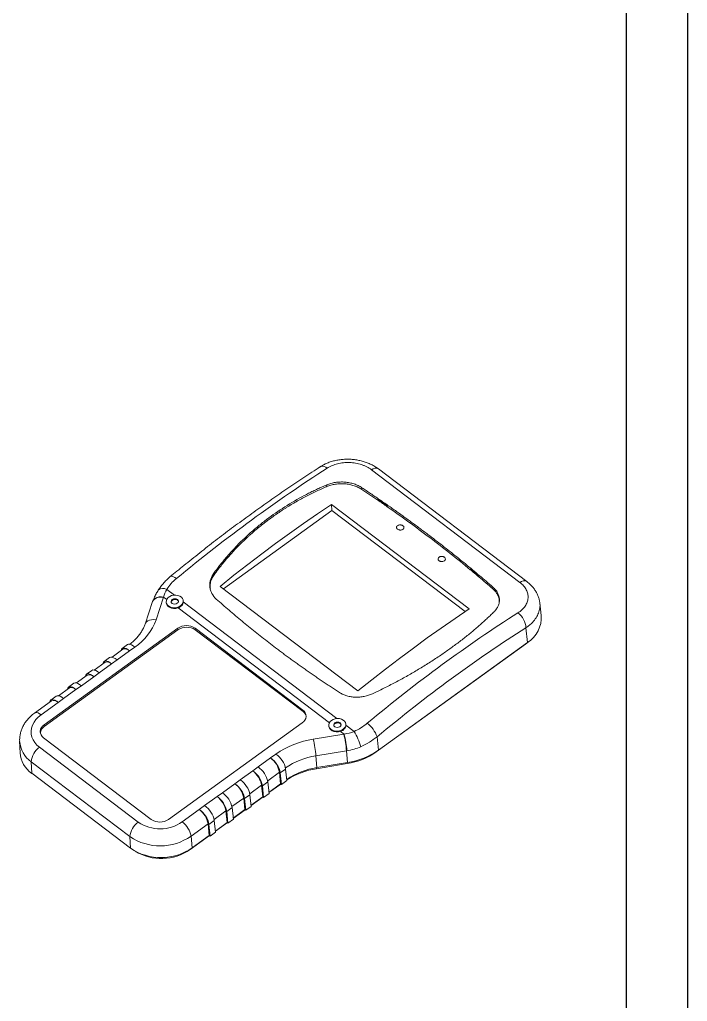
# Model space of a CAD drawing. Header units: inches. Extents: x 2685 to 4830, y 1126 to 1652.
# Drawn here: x 3293.2 to 3430.1, y 1338.6 to 1539.9 of the extents above; entities that cross this region are included whole.
import ezdxf

# ---------------------------------------------------------------- set-up
doc = ezdxf.new("R2010")
doc.units = ezdxf.units.IN
doc.header["$LTSCALE"] = 0.5

msp = doc.modelspace()

# ---------------------------------------------------------------- linework, layer by layer
for p, q in [((3430.088, 1652.384), (3430.088, 1125.657)), ((3417.547, 1639.843), (3417.547, 1138.198))]:
    msp.add_line(p, q)
at = {"color": 7, "linetype": 'Continuous', "lineweight": 15}
for p, q in [((3395.771, 1424.515), (3365.331, 1447.621)), ((3397.198, 1424.678), (3366.758, 1447.785)), ((3366.622, 1441.383), (3366.626, 1441.544)), ((3385.373, 1419.076), (3357.144, 1440.504)), ((3357.241, 1439.238), (3357.144, 1440.504)), ((3368.593, 1440.194), (3368.589, 1440.024)), ((3357.241, 1439.238), (3335.015, 1423.177)), ((3384.538, 1418.518), (3357.241, 1439.238)), ((3385.594, 1427.115), (3385.598, 1427.285)), ((3387.373, 1425.795), (3387.369, 1425.635)), ((3334.317, 1423.706), (3362.546, 1402.278)), ((3322.719, 1421.466), (3321.174, 1416.855)), ((3320.479, 1420.575), (3318.934, 1415.965)), ((3320.503, 1420.645), (3320.479, 1420.575)), ((3323.269, 1420.484), (3323.282, 1420.315)), ((3326.766, 1420.52), (3326.743, 1420.668)), ((3326.765, 1420.67), (3326.758, 1420.753)), ((3400.144, 1417.717), (3399.84, 1420.337)), ((3397.32, 1412.206), (3397.013, 1415.231)), ((3325.648, 1415.104), (3298.229, 1395.29)), ((3325.674, 1414.767), (3298.256, 1394.953)), ((3325.674, 1414.767), (3325.648, 1415.104)), ((3351.283, 1398.352), (3329.176, 1415.134)), ((3329.202, 1414.797), (3329.176, 1415.134)), ((3351.31, 1398.015), (3329.202, 1414.797)), ((3315.326, 1411.755), (3314.229, 1410.962)), ((3316.813, 1411.245), (3315.738, 1410.469)), ((3316.813, 1411.245), (3316.835, 1411.261)), ((3396.887, 1411.837), (3366.327, 1389.754)), ((3397.32, 1412.206), (3366.76, 1390.122)), ((3314.404, 1410.81), (3312.163, 1409.191)), ((3315.738, 1410.469), (3313.179, 1408.62)), ((3310.749, 1408.168), (3308.507, 1406.549)), ((3312.083, 1407.827), (3309.524, 1405.978)), ((3311.67, 1409.113), (3310.573, 1408.32)), ((3313.179, 1408.62), (3312.083, 1407.827)), ((3307.093, 1405.527), (3304.851, 1403.907)), ((3308.427, 1405.185), (3305.868, 1403.336)), ((3308.014, 1406.471), (3306.918, 1405.679)), ((3309.524, 1405.978), (3308.427, 1405.185)), ((3304.359, 1403.829), (3303.262, 1403.037)), ((3305.868, 1403.336), (3304.771, 1402.544)), ((3300.703, 1401.188), (3299.606, 1400.395)), ((3303.437, 1402.885), (3301.196, 1401.265)), ((3304.771, 1402.544), (3302.212, 1400.694)), ((3299.781, 1400.243), (3296.287, 1397.718)), ((3301.115, 1399.902), (3297.621, 1397.377)), ((3302.212, 1400.694), (3301.115, 1399.902)), ((3351.31, 1398.015), (3351.283, 1398.352)), ((3298.256, 1394.953), (3298.229, 1395.29)), ((3323.738, 1375.927), (3351.156, 1395.741)), ((3356.6, 1395.183), (3356.613, 1395.014)), ((3360.081, 1395.369), (3360.097, 1395.219)), ((3360.096, 1395.37), (3360.089, 1395.452)), ((3360.097, 1395.219), (3361.777, 1393.944)), ((3353.411, 1392.385), (3359.672, 1393.416)), ((3359.739, 1393.427), (3359.016, 1393.976)), ((3293.224, 1391.944), (3293.314, 1389.603)), ((3298.102, 1392.678), (3320.209, 1375.897)), ((3366.483, 1392.849), (3366.76, 1390.122)), ((3297.296, 1390.71), (3317.533, 1375.349)), ((3345.731, 1389.294), (3344.657, 1388.518)), ((3345.753, 1389.31), (3345.731, 1389.294)), ((3360.229, 1389.974), (3353.968, 1388.943)), ((3360.425, 1387.573), (3360.229, 1389.974)), ((3315.832, 1372.388), (3295.596, 1387.749)), ((3295.71, 1385.366), (3295.596, 1387.749)), ((3342.098, 1386.668), (3344.657, 1388.518)), ((3353.968, 1388.943), (3354.164, 1386.542)), ((3360.358, 1387.351), (3354.097, 1386.321)), ((3360.425, 1387.573), (3354.164, 1386.542)), ((3315.947, 1370.004), (3295.71, 1385.366)), ((3338.442, 1384.027), (3341.001, 1385.876)), ((3342.098, 1386.668), (3341.001, 1385.876)), ((3346.725, 1383.204), (3346.483, 1385.586)), ((3347.75, 1386.254), (3346.653, 1385.462)), ((3346.653, 1385.462), (3346.895, 1383.079)), ((3347.75, 1386.254), (3347.992, 1383.872)), ((3334.786, 1381.385), (3337.345, 1383.234)), ((3338.442, 1384.027), (3337.345, 1383.234)), ((3344.094, 1383.613), (3342.997, 1382.82)), ((3344.094, 1383.613), (3344.336, 1381.23)), ((3346.725, 1383.204), (3344.313, 1381.46)), ((3346.764, 1383.176), (3344.318, 1381.408)), ((3346.895, 1383.079), (3346.725, 1383.204)), ((3347.992, 1383.872), (3346.895, 1383.079)), ((3334.786, 1381.385), (3333.689, 1380.592)), ((3343.07, 1380.562), (3342.828, 1382.945)), ((3342.997, 1382.82), (3343.239, 1380.438)), ((3344.336, 1381.23), (3343.239, 1380.438)), ((3331.13, 1378.743), (3333.689, 1380.592)), ((3339.414, 1377.92), (3339.172, 1380.303)), ((3340.438, 1380.971), (3339.341, 1380.178)), ((3339.341, 1380.178), (3339.584, 1377.796)), ((3340.438, 1380.971), (3340.68, 1378.588)), ((3343.07, 1380.562), (3340.657, 1378.819)), ((3343.108, 1380.534), (3340.662, 1378.767)), ((3343.239, 1380.438), (3343.07, 1380.562)), ((3326.539, 1375.426), (3330.034, 1377.951)), ((3331.13, 1378.743), (3330.034, 1377.951)), ((3335.758, 1375.279), (3335.516, 1377.661)), ((3336.782, 1378.329), (3335.686, 1377.536)), ((3335.686, 1377.536), (3335.928, 1375.154)), ((3336.782, 1378.329), (3337.024, 1375.947)), ((3339.414, 1377.92), (3337.001, 1376.177)), ((3339.452, 1377.892), (3337.006, 1376.125)), ((3339.584, 1377.796), (3339.414, 1377.92)), ((3340.68, 1378.588), (3339.584, 1377.796)), ((3331.86, 1375.019), (3328.366, 1372.494)), ((3332.102, 1372.637), (3331.86, 1375.019)), ((3333.127, 1375.687), (3332.03, 1374.895)), ((3333.127, 1375.687), (3333.369, 1373.305)), ((3335.758, 1375.279), (3333.345, 1373.535)), ((3335.796, 1375.251), (3333.351, 1373.483)), ((3335.928, 1375.154), (3335.758, 1375.279)), ((3337.024, 1375.947), (3335.928, 1375.154)), ((3332.03, 1374.895), (3332.272, 1372.512)), ((3333.369, 1373.305), (3332.272, 1372.512)), ((3315.947, 1370.004), (3315.832, 1372.388)), ((3332.141, 1372.609), (3328.175, 1369.743)), ((3328.608, 1370.112), (3328.366, 1372.494)), ((3332.102, 1372.637), (3328.608, 1370.112)), ((3332.272, 1372.512), (3332.102, 1372.637))]:
    msp.add_line(p, q, dxfattribs=at)
at = {"color": 8, "linetype": 'Continuous', "lineweight": 15}
for p, q in [((3323.382, 1421.025), (3322.736, 1421.515)), ((3323.375, 1423.094), (3324.94, 1421.906)), ((3356.713, 1395.724), (3325.685, 1419.277)), ((3326.766, 1420.52), (3358.271, 1396.605)), ((3396.883, 1411.89), (3396.887, 1411.837)), ((3366.322, 1389.82), (3366.327, 1389.754)), ((3360.342, 1387.559), (3360.358, 1387.351)), ((3346.483, 1385.586), (3344.062, 1383.837)), ((3354.081, 1386.528), (3354.097, 1386.321)), ((3342.828, 1382.945), (3340.406, 1381.195)), ((3339.172, 1380.303), (3336.75, 1378.553)), ((3335.516, 1377.661), (3333.094, 1375.911)), ((3328.169, 1369.814), (3328.175, 1369.743))]:
    msp.add_line(p, q, dxfattribs=at)
at = {"color": 7, "linetype": 'Continuous', "lineweight": 15, "flags": 128}
for points in [[(3356.153, 1444.154), (3356.157, 1444.333), (3356.158, 1444.382), (3356.16, 1444.478), (3356.161, 1444.512)], [(3363.379, 1443.936), (3363.376, 1443.846), (3363.374, 1443.756), (3363.369, 1443.577)], [(3357.144, 1440.504), (3354.278, 1438.571), (3351.414, 1436.59), (3348.553, 1434.559), (3345.695, 1432.482), (3342.842, 1430.357), (3339.994, 1428.185), (3337.152, 1425.968), (3334.317, 1423.706)], [(3367.43, 1440.825), (3367.447, 1440.837), (3367.559, 1440.906)], [(3333.026, 1426.391), (3333.041, 1426.313), (3333.063, 1426.197), (3333.064, 1426.196), (3333.079, 1426.117), (3333.085, 1426.081)], [(3386.323, 1426.508), (3386.419, 1426.568), (3386.441, 1426.581)], [(3390.225, 1423.191), (3390.227, 1423.281), (3390.229, 1423.371), (3390.232, 1423.552)], [(3326.204, 1419.715), (3326.485, 1419.973), (3326.673, 1420.272), (3326.757, 1420.593), (3326.732, 1420.915), (3326.598, 1421.219), (3326.365, 1421.485), (3326.047, 1421.696), (3325.665, 1421.84), (3325.241, 1421.907), (3324.803, 1421.893), (3324.378, 1421.799), (3323.993, 1421.631), (3323.672, 1421.399), (3323.436, 1421.118), (3323.299, 1420.806), (3323.269, 1420.482), (3323.349, 1420.167), (3323.534, 1419.88), (3323.811, 1419.639), (3324.165, 1419.46), (3324.571, 1419.354), (3325.006, 1419.327), (3325.44, 1419.381), (3325.848, 1419.513), (3326.204, 1419.715)], [(3323.282, 1420.315), (3323.284, 1420.288), (3323.383, 1419.953), (3323.599, 1419.655), (3323.918, 1419.413), (3324.316, 1419.245), (3324.764, 1419.164), (3325.232, 1419.175), (3325.685, 1419.277)], [(3325.524, 1420.231), (3325.695, 1420.412), (3325.762, 1420.625), (3325.716, 1420.837), (3325.562, 1421.015), (3325.325, 1421.133), (3325.041, 1421.173), (3324.752, 1421.128), (3324.503, 1421.006), (3324.332, 1420.825), (3324.265, 1420.612), (3324.312, 1420.401), (3324.465, 1420.222), (3324.702, 1420.104), (3324.987, 1420.065), (3325.275, 1420.109), (3325.524, 1420.231)], [(3362.546, 1402.278), (3365.381, 1404.54), (3368.223, 1406.757), (3371.071, 1408.928), (3373.925, 1411.053), (3376.782, 1413.131), (3379.644, 1415.161), (3382.507, 1417.143), (3385.373, 1419.076)], [(3316.835, 1411.261), (3316.484, 1411.531), (3316.145, 1411.723), (3315.834, 1411.829), (3315.564, 1411.845), (3315.346, 1411.769), (3315.326, 1411.755)], [(3397.59, 1412.409), (3397.527, 1412.352), (3396.887, 1411.837)], [(3313.179, 1408.62), (3312.828, 1408.889), (3312.49, 1409.081), (3312.178, 1409.188), (3311.908, 1409.203), (3311.691, 1409.127), (3311.67, 1409.113)], [(3315.738, 1410.469), (3315.387, 1410.739), (3315.049, 1410.931), (3314.737, 1411.037), (3314.467, 1411.052), (3314.25, 1410.976), (3314.094, 1410.812), (3314.008, 1410.567), (3314.001, 1410.519)], [(3312.083, 1407.827), (3311.732, 1408.097), (3311.393, 1408.289), (3311.082, 1408.395), (3310.811, 1408.41), (3310.594, 1408.334), (3310.439, 1408.17), (3310.352, 1407.925), (3310.345, 1407.877)], [(3308.427, 1405.185), (3308.076, 1405.455), (3307.737, 1405.647), (3307.426, 1405.753), (3307.156, 1405.769), (3306.938, 1405.693), (3306.783, 1405.528), (3306.697, 1405.283), (3306.689, 1405.235)], [(3309.524, 1405.978), (3309.173, 1406.248), (3308.834, 1406.44), (3308.523, 1406.546), (3308.252, 1406.561), (3308.035, 1406.485), (3308.014, 1406.471)], [(3304.771, 1402.544), (3304.42, 1402.813), (3304.081, 1403.005), (3303.77, 1403.111), (3303.5, 1403.127), (3303.282, 1403.051), (3303.127, 1402.887), (3303.041, 1402.642), (3303.034, 1402.593)], [(3305.868, 1403.336), (3305.517, 1403.606), (3305.178, 1403.798), (3304.867, 1403.904), (3304.597, 1403.919), (3304.379, 1403.843), (3304.359, 1403.829)], [(3302.212, 1400.694), (3301.861, 1400.964), (3301.522, 1401.156), (3301.211, 1401.262), (3300.941, 1401.278), (3300.723, 1401.201), (3300.703, 1401.188)], [(3301.115, 1399.902), (3300.764, 1400.172), (3300.426, 1400.364), (3300.114, 1400.47), (3299.844, 1400.485), (3299.626, 1400.409), (3299.471, 1400.245), (3299.385, 1400), (3299.378, 1399.952)], [(3297.621, 1397.377), (3297.05, 1396.909), (3296.562, 1396.392), (3296.166, 1395.836), (3295.87, 1395.25), (3295.678, 1394.643), (3295.594, 1394.028), (3295.618, 1393.413), (3295.751, 1392.809), (3295.99, 1392.228), (3296.332, 1391.678), (3296.77, 1391.169), (3297.296, 1390.71)], [(3357.154, 1396.221), (3357.51, 1396.423), (3357.918, 1396.555), (3358.353, 1396.609), (3358.787, 1396.583), (3359.194, 1396.476), (3359.547, 1396.297), (3359.825, 1396.057), (3360.009, 1395.77), (3360.089, 1395.454), (3360.06, 1395.13), (3359.922, 1394.818), (3359.686, 1394.537), (3359.365, 1394.305), (3358.98, 1394.137), (3358.556, 1394.043), (3358.118, 1394.029), (3357.694, 1394.096), (3357.311, 1394.24), (3356.993, 1394.452), (3356.76, 1394.718), (3356.626, 1395.021), (3356.601, 1395.343), (3356.685, 1395.664), (3356.873, 1395.963), (3357.154, 1396.221)], [(3357.834, 1395.705), (3358.083, 1395.827), (3358.372, 1395.872), (3358.656, 1395.832), (3358.893, 1395.714), (3359.046, 1395.536), (3359.093, 1395.324), (3359.026, 1395.112), (3358.855, 1394.93), (3358.606, 1394.808), (3358.318, 1394.764), (3358.033, 1394.803), (3357.796, 1394.921), (3357.643, 1395.1), (3357.596, 1395.311), (3357.663, 1395.524), (3357.834, 1395.705)], [(3359.016, 1393.976), (3358.563, 1393.874), (3358.095, 1393.863), (3357.647, 1393.944), (3357.249, 1394.112), (3356.93, 1394.354), (3356.714, 1394.652), (3356.615, 1394.987), (3356.613, 1395.014)]]:
    msp.add_lwpolyline(points, dxfattribs=at)
at = {"color": 8, "linetype": 'Continuous', "lineweight": 15, "flags": 128}
for points in [[(3324.093, 1425.708), (3324.103, 1425.715), (3324.266, 1425.78), (3324.482, 1425.77), (3324.742, 1425.686), (3325.037, 1425.531), (3325.356, 1425.311)], [(3322.719, 1421.466), (3322.257, 1421.504), (3321.817, 1421.479), (3321.415, 1421.39), (3321.066, 1421.241), (3320.784, 1421.039), (3320.578, 1420.789), (3320.479, 1420.575)], [(3322.736, 1421.515), (3322.275, 1421.556), (3321.835, 1421.533), (3321.434, 1421.446), (3321.086, 1421.299), (3320.804, 1421.098), (3320.599, 1420.85), (3320.509, 1420.663)], [(3321.174, 1416.855), (3320.712, 1416.894), (3320.272, 1416.868), (3319.87, 1416.779), (3319.521, 1416.631), (3319.239, 1416.428), (3319.034, 1416.178), (3318.936, 1415.97)], [(3297.621, 1397.377), (3297.297, 1397.593), (3296.99, 1397.739), (3296.712, 1397.809), (3296.472, 1397.8), (3296.287, 1397.718)]]:
    msp.add_lwpolyline(points, dxfattribs=at)
at = {"color": 8, "linetype": 'Continuous', "lineweight": 15}
for centre, radius, start, end in [((3355.329, 1447.036), 1.298, 44.28289, 110.27818), ((3366.164, 1446.662), 1.271, 62.11263, 130.96418), ((3322.617, 1421.756), 1.538, 60.45392, 130.33977), ((3396.604, 1423.554), 1.272, 62.24975, 130.94333), ((3298.714, 1392.28), 5.5, 183.44284, 235.4662), ((3356.304, 1373.872), 15.251, 98.80961, 124.26065)]:
    msp.add_arc(centre, radius, start, end, dxfattribs=at)
at = {"color": 7, "linetype": 'Continuous', "lineweight": 15}
for centre, radius, start, end in [((3328.347, 1419.58), 5.935, 160.97365, 161.47627), ((3392.675, 1414.83), 4.356, 5.28862, 52.18827), ((3394.111, 1417.33), 6.046, 302.06242, 3.67342), ((3310.245, 1420.853), 11.637, 304.4916, 339.90803), ((3327.434, 1412.55), 3.116, 56.00549, 124.96959), ((3327.46, 1412.213), 3.116, 56.00549, 124.96959), ((3314.807, 1409.605), 1.271, 42.84084, 108.4525), ((3311.151, 1406.963), 1.271, 42.84084, 108.4525), ((3307.495, 1404.321), 1.271, 42.84084, 108.4525), ((3303.839, 1401.679), 1.271, 42.84084, 108.4525), ((3300.184, 1399.038), 1.271, 42.84084, 108.4525), ((3350.387, 1397.087), 1.551, 299.74402, 54.67404), ((3350.389, 1396.707), 1.6, 12.5632, 54.87429), ((3298.999, 1393.944), 1.551, 119.74404, 234.67397), ((3360.985, 1390.973), 5.809, 18.84291, 53.2613), ((3299.172, 1393.502), 1.716, 122.2674, 175.4157), ((3357.536, 1406.394), 13.153, 279.34479, 279.6405), ((3333.843, 1387.468), 26.505, 5.42388, 12.96719), ((3335.393, 1387.595), 25.035, 5.48415, 13.47111), ((3350.334, 1387.044), 13.363, 16.46325, 31.08791), ((3356.194, 1374.385), 18.215, 98.78805, 124.97187), ((3327.581, 1386.438), 26.505, 5.42392, 12.96716), ((3298.86, 1389.943), 5.557, 183.50647, 235.46408), ((3299.553, 1387.445), 3.969, 124.654, 175.6113), ((3343.078, 1385.382), 4.752, 10.57215, 55.73962), ((3357.505, 1406.527), 16.776, 279.34713, 279.63761), ((3358.198, 1401.333), 14.148, 278.78281, 305.06864), ((3358.132, 1402.413), 15.016, 278.7828, 305.06867), ((3341.712, 1384.648), 4.863, 11.12887, 52.73213), ((3341.981, 1384.59), 4.752, 10.57216, 55.73993), ((3338.056, 1382.006), 4.863, 11.12887, 52.73213), ((3338.325, 1381.948), 4.752, 10.57216, 55.73993), ((3339.422, 1382.741), 4.752, 10.57216, 55.73993), ((3356.484, 1371.576), 15.145, 98.81107, 124.21181), ((3356.586, 1370.365), 16.149, 98.8661, 122.21879), ((3334.4, 1379.364), 4.863, 11.12887, 52.73213), ((3334.67, 1379.306), 4.752, 10.57216, 55.73993), ((3335.766, 1380.099), 4.752, 10.57216, 55.73993), ((3332.111, 1377.457), 4.752, 10.57216, 55.73993), ((3330.745, 1376.723), 4.863, 11.12887, 52.73213), ((3331.014, 1376.665), 4.752, 10.57216, 55.73993), ((3327.089, 1374.081), 4.863, 11.12887, 52.73213), ((3327.358, 1374.023), 4.752, 10.57216, 55.73993), ((3328.455, 1374.815), 4.752, 10.57216, 55.73993), ((3319.79, 1372.084), 3.969, 124.654, 175.6113), ((3321.98, 1381.944), 7.954, 236.00547, 304.96964), ((3321.952, 1378.481), 3.116, 236.00554, 304.96956), ((3323.595, 1371.556), 4.863, 11.12887, 52.73213), ((3322.022, 1381.524), 11.036, 235.88425, 305.09086), ((3322.199, 1379.234), 11.148, 235.88425, 305.09085), ((3322.261, 1378.208), 10.326, 238.65719, 304.93937)]:
    msp.add_arc(centre, radius, start, end, dxfattribs=at)
for centre, major_axis, ratio, start_param, end_param in [((3349.882, 1295.186), (133.744, 170.839), 0.5011127, 0.9612479, 1.1564763), ((3396.58, 1259.738), (128.443, 174.861), 0.5392509, 0.9452785, 1.1405069), ((3398.277, 1258.492), (126.931, 172.87), 0.539471, 0.9451731, 1.1404015)]:
    msp.add_ellipse(centre, major_axis=major_axis, ratio=ratio, start_param=start_param, end_param=end_param, dxfattribs=at)
for points, knots in [([(3366.752, 1447.778), (3366.684, 1447.833), (3366.404, 1448.059), (3365.847, 1448.4), (3365.088, 1448.797), (3364.274, 1449.13), (3363.422, 1449.399), (3362.538, 1449.6), (3361.634, 1449.729), (3360.718, 1449.789), (3359.798, 1449.777), (3358.886, 1449.69), (3357.987, 1449.531), (3357.111, 1449.3), (3356.272, 1448.992), (3355.524, 1448.647), (3355.083, 1448.372), (3354.885, 1448.249)], [0, 0, 0, 0, 0.0219038, 0.0909824, 0.1612608, 0.2309087, 0.3018666, 0.3727223, 0.4429115, 0.5138296, 0.5851628, 0.6558673, 0.7270385, 0.799167, 0.8706053, 0.9421262, 1, 1, 1, 1]), ([(3354.879, 1448.253), (3354.301, 1447.881), (3352.624, 1446.801), (3349.848, 1444.964), (3346.552, 1442.722), (3343.258, 1440.415), (3339.966, 1438.047), (3336.679, 1435.618), (3333.398, 1433.129), (3330.124, 1430.581), (3327.021, 1428.108), (3325.014, 1426.463), (3324.092, 1425.707)], [0, 0, 0, 0, 0.0561546, 0.1628424, 0.2695205, 0.3761881, 0.4828452, 0.5894924, 0.6961302, 0.8027588, 0.9093789, 1, 1, 1, 1]), ([(3365.331, 1447.621), (3365.043, 1447.84), (3364.726, 1448.038), (3364.209, 1448.302), (3364.031, 1448.384), (3363.667, 1448.534), (3363.294, 1448.672), (3362.903, 1448.784), (3362.504, 1448.883), (3362.299, 1448.927), (3361.682, 1449.034), (3361.267, 1449.077), (3360.64, 1449.099), (3360.43, 1449.1), (3360.007, 1449.085), (3359.798, 1449.071), (3359.179, 1449.007), (3358.776, 1448.937), (3358.187, 1448.79), (3357.992, 1448.733), (3357.615, 1448.608), (3357.432, 1448.539), (3356.901, 1448.315), (3356.568, 1448.141), (3356.258, 1447.942)], [0, 0, 0, 0, 0.125, 0.125, 0.1875, 0.1875, 0.25, 0.3125, 0.3125, 0.375, 0.375, 0.5, 0.5, 0.5625, 0.5625, 0.625, 0.625, 0.75, 0.75, 0.8125, 0.8125, 0.875, 0.875, 1, 1, 1, 1]), ([(3333.026, 1426.391), (3333.123, 1426.525), (3333.318, 1426.792), (3333.615, 1427.19), (3333.915, 1427.586), (3334.22, 1427.979), (3334.529, 1428.369), (3334.842, 1428.756), (3335.159, 1429.141), (3335.481, 1429.524), (3335.806, 1429.903), (3336.136, 1430.28), (3336.867, 1431.1), (3338.033, 1432.339), (3339.69, 1433.949), (3341.424, 1435.492), (3342.825, 1436.633), (3344.836, 1438.179), (3347.535, 1440.054), (3350.482, 1441.766), (3352.455, 1442.789), (3353.367, 1443.242), (3354.288, 1443.68), (3355.218, 1444.106), (3355.847, 1444.377), (3356.161, 1444.512)], [0, 0, 0, 0, 0.0172454, 0.034486, 0.051723, 0.0689575, 0.0861908, 0.1034241, 0.1206586, 0.1378954, 0.1551359, 0.1723811, 0.1896323, 0.2685603, 0.3473368, 0.4260779, 0.5049, 0.5301391, 0.6819119, 0.8337945, 0.8670519, 0.9002924, 0.9335249, 0.9667579, 1, 1, 1, 1]), ([(3356.153, 1444.154), (3356.143, 1444.15), (3356.134, 1444.145), (3355.937, 1444.062), (3355.75, 1443.981), (3354.823, 1443.575), (3354.091, 1443.237), (3352.645, 1442.534), (3351.933, 1442.17), (3350.525, 1441.413), (3349.831, 1441.022), (3348.807, 1440.416), (3348.468, 1440.211), (3347.964, 1439.898), (3347.797, 1439.793), (3347.547, 1439.634), (3347.463, 1439.58), (3347.296, 1439.473), (3347.212, 1439.419), (3346.463, 1438.933), (3345.81, 1438.488), (3344.846, 1437.802), (3344.528, 1437.57), (3344.055, 1437.217), (3343.898, 1437.099), (3343.664, 1436.92), (3343.586, 1436.86), (3343.469, 1436.77), (3343.43, 1436.74), (3343.352, 1436.68), (3343.313, 1436.65), (3342.658, 1436.139), (3342.055, 1435.647), (3341.168, 1434.892), (3340.876, 1434.637), (3340.442, 1434.251), (3340.298, 1434.121), (3340.083, 1433.926), (3340.012, 1433.86), (3339.905, 1433.762), (3339.87, 1433.729), (3339.799, 1433.664), (3339.763, 1433.631), (3339.166, 1433.075), (3338.617, 1432.541), (3337.814, 1431.724), (3337.55, 1431.449), (3337.027, 1430.894), (3336.769, 1430.614), (3336.007, 1429.766), (3335.512, 1429.191), (3334.791, 1428.314), (3334.554, 1428.019), (3334.204, 1427.574), (3334.089, 1427.425), (3333.916, 1427.2), (3333.859, 1427.125), (3333.745, 1426.975), (3333.689, 1426.9), (3333.447, 1426.578), (3333.265, 1426.33), (3333.085, 1426.081)], [0.0996485, 0.0996485, 0.0996485, 0.0996485, 0.1004509, 0.1004509, 0.1160759, 0.1160759, 0.1785759, 0.1785759, 0.2410759, 0.2410759, 0.3035759, 0.3035759, 0.3348259, 0.3348259, 0.3504509, 0.3504509, 0.3582634, 0.3582634, 0.3660759, 0.3660759, 0.4285759, 0.4285759, 0.4598259, 0.4598259, 0.4754509, 0.4754509, 0.4832634, 0.4832634, 0.48716965, 0.48716965, 0.4910759, 0.4910759, 0.5535759, 0.5535759, 0.5848259, 0.5848259, 0.6004509, 0.6004509, 0.6082634, 0.6082634, 0.61216965, 0.61216965, 0.6160759, 0.6160759, 0.6785759, 0.6785759, 0.7098259, 0.7098259, 0.7410759, 0.7410759, 0.8035759, 0.8035759, 0.8348259, 0.8348259, 0.8504509, 0.8504509, 0.8582634, 0.8582634, 0.8660759, 0.8660759, 0.8914274, 0.8914274, 0.8914274, 0.8914274]), ([(3363.369, 1443.577), (3363.13, 1443.735), (3362.877, 1443.878), (3362.343, 1444.134), (3362.062, 1444.247), (3361.62, 1444.393), (3361.468, 1444.438), (3361.161, 1444.519), (3361.007, 1444.555), (3360.538, 1444.649), (3360.221, 1444.694), (3359.575, 1444.747), (3359.245, 1444.756), (3358.598, 1444.734), (3358.278, 1444.705), (3357.645, 1444.61), (3357.33, 1444.543), (3356.725, 1444.375), (3356.433, 1444.273), (3356.153, 1444.154)], [0, 0, 0, 0, 0.125, 0.125, 0.25, 0.25, 0.3125, 0.3125, 0.375, 0.375, 0.5, 0.5, 0.625, 0.625, 0.75, 0.75, 0.875, 0.875, 1, 1, 1, 1]), ([(3356.161, 1444.512), (3356.442, 1444.632), (3356.731, 1444.733), (3357.329, 1444.9), (3357.637, 1444.966), (3358.112, 1445.038), (3358.274, 1445.058), (3358.597, 1445.088), (3358.759, 1445.098), (3359.244, 1445.115), (3359.567, 1445.107), (3360.213, 1445.055), (3360.537, 1445.01), (3361.163, 1444.885), (3361.466, 1444.805), (3362.056, 1444.612), (3362.344, 1444.497), (3362.885, 1444.238), (3363.14, 1444.095), (3363.379, 1443.936)], [0, 0, 0, 0, 0.125, 0.125, 0.25, 0.25, 0.3125, 0.3125, 0.375, 0.375, 0.5, 0.5, 0.625, 0.625, 0.75, 0.75, 0.875, 0.875, 1, 1, 1, 1]), ([(3363.379, 1443.936), (3363.678, 1443.737), (3364.277, 1443.338), (3365.171, 1442.737), (3366.061, 1442.133), (3366.948, 1441.527), (3367.831, 1440.918), (3368.71, 1440.307), (3369.586, 1439.693), (3370.458, 1439.076), (3371.326, 1438.457), (3372.19, 1437.836), (3373.051, 1437.212), (3373.908, 1436.586), (3374.761, 1435.957), (3375.61, 1435.325), (3376.456, 1434.691), (3377.516, 1433.89), (3378.787, 1432.918), (3380.262, 1431.773), (3381.724, 1430.621), (3383.174, 1429.461), (3384.611, 1428.295), (3386.036, 1427.12), (3387.448, 1425.938), (3388.848, 1424.75), (3389.771, 1423.951), (3390.232, 1423.552)], [0, 0, 0, 0, 0.03125812, 0.06251253, 0.09376379, 0.12501246, 0.1562591, 0.1875043, 0.2187486, 0.24999257, 0.28123678, 0.31248179, 0.34372818, 0.37497649, 0.4062273, 0.43748118, 0.46873868, 0.50000038, 0.5555728, 0.61113358, 0.66668591, 0.72223296, 0.77777789, 0.83332388, 0.88887412, 0.94443177, 1, 1, 1, 1]), ([(3366.622, 1441.383), (3366.951, 1441.157), (3367.609, 1440.706), (3368.262, 1440.251), (3368.589, 1440.024)], [0, 0, 0, 0, 0.5002422, 1, 1, 1, 1]), ([(3366.626, 1441.544), (3366.865, 1441.381), (3367.104, 1441.218), (3367.342, 1441.055), (3367.551, 1440.912), (3367.76, 1440.769), (3367.969, 1440.625), (3368.177, 1440.481), (3368.385, 1440.338), (3368.593, 1440.194)], [0, 0, 0, 0, 0.0020000125, 0.0020000125, 0.0020000125, 0.0037531717, 0.0037531717, 0.0037531717, 0.0055063469, 0.0055063469, 0.0055063469, 0.0055063469]), ([(3385.594, 1427.115), (3382.893, 1429.348), (3380.125, 1431.54), (3374.452, 1435.846), (3371.552, 1437.957), (3368.589, 1440.024)], [0.24122723, 0.24122723, 0.24122723, 0.24122723, 0.5, 0.5, 0.75877277, 0.75877277, 0.75877277, 0.75877277]), ([(3371.743, 1435.389), (3371.779, 1435.412), (3371.812, 1435.437), (3371.869, 1435.492), (3371.894, 1435.522), (3371.935, 1435.584), (3371.951, 1435.616), (3371.974, 1435.682), (3371.981, 1435.717), (3371.987, 1435.819), (3371.972, 1435.888), (3371.904, 1436.017), (3371.851, 1436.077), (3371.751, 1436.153), (3371.714, 1436.176), (3371.634, 1436.217), (3371.592, 1436.235), (3371.502, 1436.264), (3371.455, 1436.276), (3371.36, 1436.292), (3371.311, 1436.297), (3371.163, 1436.302), (3371.064, 1436.292), (3370.926, 1436.257), (3370.882, 1436.242), (3370.798, 1436.207), (3370.759, 1436.186), (3370.651, 1436.117), (3370.592, 1436.061), (3370.509, 1435.937), (3370.486, 1435.869), (3370.48, 1435.766), (3370.483, 1435.732), (3370.498, 1435.664), (3370.51, 1435.63), (3370.544, 1435.566), (3370.566, 1435.534), (3370.617, 1435.475), (3370.647, 1435.448), (3370.748, 1435.371), (3370.828, 1435.33), (3370.963, 1435.286), (3371.009, 1435.275), (3371.105, 1435.258), (3371.154, 1435.253), (3371.301, 1435.249), (3371.401, 1435.259), (3371.584, 1435.306), (3371.67, 1435.342), (3371.743, 1435.389)], [0, 0, 0, 0, 0.03125, 0.03125, 0.0625, 0.0625, 0.09375, 0.09375, 0.125, 0.125, 0.1875, 0.1875, 0.25, 0.25, 0.28125, 0.28125, 0.3125, 0.3125, 0.34375, 0.34375, 0.375, 0.375, 0.4375, 0.4375, 0.46875, 0.46875, 0.5, 0.5, 0.5625, 0.5625, 0.625, 0.625, 0.65625, 0.65625, 0.6875, 0.6875, 0.71875, 0.71875, 0.75, 0.75, 0.8125, 0.8125, 0.84375, 0.84375, 0.875, 0.875, 0.9375, 0.9375, 1, 1, 1, 1]), ([(3380.245, 1428.934), (3380.282, 1428.957), (3380.314, 1428.983), (3380.372, 1429.038), (3380.397, 1429.067), (3380.438, 1429.129), (3380.454, 1429.162), (3380.477, 1429.228), (3380.484, 1429.262), (3380.49, 1429.365), (3380.474, 1429.434), (3380.407, 1429.562), (3380.354, 1429.623), (3380.254, 1429.699), (3380.217, 1429.722), (3380.137, 1429.763), (3380.095, 1429.78), (3380.005, 1429.81), (3379.958, 1429.821), (3379.863, 1429.838), (3379.814, 1429.843), (3379.665, 1429.848), (3379.567, 1429.837), (3379.429, 1429.803), (3379.385, 1429.788), (3379.301, 1429.753), (3379.261, 1429.732), (3379.154, 1429.663), (3379.094, 1429.606), (3379.012, 1429.483), (3378.989, 1429.415), (3378.983, 1429.312), (3378.985, 1429.277), (3379.001, 1429.209), (3379.013, 1429.176), (3379.047, 1429.111), (3379.069, 1429.08), (3379.12, 1429.021), (3379.149, 1428.994), (3379.25, 1428.917), (3379.331, 1428.876), (3379.466, 1428.832), (3379.512, 1428.82), (3379.607, 1428.804), (3379.657, 1428.799), (3379.804, 1428.794), (3379.903, 1428.805), (3380.087, 1428.852), (3380.173, 1428.888), (3380.245, 1428.934)], [0, 0, 0, 0, 0.03125, 0.03125, 0.0625, 0.0625, 0.09375, 0.09375, 0.125, 0.125, 0.1875, 0.1875, 0.25, 0.25, 0.28125, 0.28125, 0.3125, 0.3125, 0.34375, 0.34375, 0.375, 0.375, 0.4375, 0.4375, 0.46875, 0.46875, 0.5, 0.5, 0.5625, 0.5625, 0.625, 0.625, 0.65625, 0.65625, 0.6875, 0.6875, 0.71875, 0.71875, 0.75, 0.75, 0.8125, 0.8125, 0.84375, 0.84375, 0.875, 0.875, 0.9375, 0.9375, 1, 1, 1, 1]), ([(3324.104, 1425.694), (3323.899, 1425.522), (3323.429, 1425.126), (3322.77, 1424.44), (3322.14, 1423.688), (3321.792, 1423.16), (3321.629, 1422.913)], [0, 0, 0, 0, 0.210067, 0.4836374, 0.7579803, 1, 1, 1, 1]), ([(3325.356, 1425.311), (3324.956, 1424.981), (3324.592, 1424.631), (3323.931, 1423.892), (3323.635, 1423.503), (3323.375, 1423.094)], [0, 0, 0, 0, 0.5, 0.5, 1, 1, 1, 1]), ([(3333.528, 1421.11), (3333.144, 1421.452), (3332.842, 1421.836), (3332.508, 1422.47), (3332.416, 1422.693), (3332.28, 1423.145), (3332.235, 1423.375), (3332.201, 1423.726), (3332.195, 1423.844), (3332.196, 1424.081), (3332.202, 1424.202), (3332.237, 1424.559), (3332.283, 1424.796), (3332.419, 1425.264), (3332.51, 1425.496), (3332.737, 1425.953), (3332.871, 1426.176), (3333.026, 1426.391)], [0, 0, 0, 0, 0.25, 0.25, 0.375, 0.375, 0.5, 0.5, 0.5625, 0.5625, 0.625, 0.625, 0.75, 0.75, 0.875, 0.875, 1, 1, 1, 1]), ([(3333.085, 1426.081), (3332.91, 1425.805), (3332.56, 1425.254), (3332.305, 1424.397), (3332.224, 1423.669), (3332.293, 1423.255), (3332.319, 1423.099)], [0, 0, 0, 0, 0.29256, 0.58512, 0.8433347, 1, 1, 1, 1]), ([(3385.594, 1427.115), (3385.891, 1426.87), (3386.485, 1426.377), (3387.074, 1425.883), (3387.369, 1425.635)], [0, 0, 0, 0, 0.4992927, 1, 1, 1, 1]), ([(3390.232, 1423.552), (3390.439, 1423.373), (3390.621, 1423.185), (3390.94, 1422.793), (3391.076, 1422.589), (3391.246, 1422.27), (3391.297, 1422.161), (3391.386, 1421.942), (3391.424, 1421.831), (3391.517, 1421.499), (3391.554, 1421.275), (3391.575, 1420.823), (3391.558, 1420.593), (3391.474, 1420.145), (3391.406, 1419.924), (3391.218, 1419.49), (3391.098, 1419.275), (3390.811, 1418.865), (3390.645, 1418.669), (3390.454, 1418.481)], [0, 0, 0, 0, 0.125, 0.125, 0.25, 0.25, 0.3125, 0.3125, 0.375, 0.375, 0.5, 0.5, 0.625, 0.625, 0.75, 0.75, 0.875, 0.875, 1, 1, 1, 1]), ([(3395.346, 1418.271), (3395.657, 1418.469), (3395.938, 1418.685), (3396.312, 1419.035), (3396.429, 1419.156), (3396.643, 1419.404), (3396.839, 1419.657), (3396.999, 1419.921), (3397.14, 1420.192), (3397.201, 1420.331), (3397.355, 1420.751), (3397.417, 1421.034), (3397.449, 1421.464), (3397.449, 1421.608), (3397.429, 1421.898), (3397.409, 1422.043), (3397.316, 1422.471), (3397.215, 1422.75), (3397.001, 1423.16), (3396.919, 1423.296), (3396.737, 1423.56), (3396.638, 1423.688), (3396.312, 1424.062), (3396.059, 1424.296), (3395.771, 1424.515)], [0, 0, 0, 0, 0.125, 0.125, 0.1875, 0.1875, 0.25, 0.3125, 0.3125, 0.375, 0.375, 0.5, 0.5, 0.5625, 0.5625, 0.625, 0.625, 0.75, 0.75, 0.8125, 0.8125, 0.875, 0.875, 1, 1, 1, 1]), ([(3399.828, 1420.343), (3399.82, 1420.433), (3399.792, 1420.758), (3399.649, 1421.307), (3399.405, 1421.983), (3399.069, 1422.636), (3398.651, 1423.258), (3398.152, 1423.841), (3397.666, 1424.316), (3397.32, 1424.575), (3397.191, 1424.671)], [0, 0, 0, 0, 0.0529746, 0.1912395, 0.331144, 0.4736319, 0.617116, 0.7616971, 0.9111836, 1, 1, 1, 1]), ([(3321.63, 1422.922), (3321.479, 1422.671), (3321.158, 1422.139), (3320.789, 1421.384), (3320.607, 1420.875), (3320.53, 1420.657)], [0, 0, 0, 0, 0.3391524, 0.717414, 1, 1, 1, 1]), ([(3391.538, 1420.614), (3391.54, 1420.735), (3391.545, 1421.09), (3391.363, 1421.672), (3390.98, 1422.439), (3390.505, 1422.912), (3390.225, 1423.191)], [0, 0, 0, 0, 0.1296784, 0.3831668, 0.6366551, 1, 1, 1, 1]), ([(3325.761, 1420.539), (3325.761, 1420.572), (3325.76, 1420.669), (3325.667, 1420.816), (3325.499, 1420.951), (3325.275, 1421.029), (3325.024, 1421.043), (3324.773, 1420.992), (3324.547, 1420.883), (3324.383, 1420.729), (3324.292, 1420.589), (3324.293, 1420.507), (3324.293, 1420.487)], [0, 0, 0, 0, 0.0564592, 0.1700998, 0.2833267, 0.3963045, 0.5094672, 0.6230449, 0.7368464, 0.8505246, 0.9639633, 1, 1, 1, 1]), ([(3325.685, 1419.277), (3325.839, 1419.329), (3325.981, 1419.397), (3326.175, 1419.523), (3326.237, 1419.569), (3326.35, 1419.666), (3326.402, 1419.718), (3326.496, 1419.828), (3326.539, 1419.886), (3326.615, 1420.005), (3326.647, 1420.067), (3326.726, 1420.255), (3326.758, 1420.388), (3326.766, 1420.52)], [0, 0, 0, 0, 0.25, 0.25, 0.375, 0.375, 0.5, 0.5, 0.625, 0.625, 0.75, 0.75, 1, 1, 1, 1]), ([(3358.815, 1401.915), (3358.532, 1402.098), (3357.966, 1402.464), (3357.122, 1403.018), (3356.281, 1403.575), (3355.443, 1404.135), (3354.609, 1404.698), (3353.779, 1405.265), (3352.953, 1405.834), (3352.13, 1406.408), (3351.311, 1406.984), (3350.496, 1407.563), (3349.684, 1408.146), (3348.876, 1408.732), (3348.072, 1409.321), (3347.272, 1409.914), (3346.475, 1410.51), (3345.476, 1411.264), (3344.28, 1412.18), (3342.892, 1413.263), (3341.516, 1414.355), (3340.153, 1415.456), (3338.803, 1416.567), (3337.465, 1417.688), (3336.139, 1418.819), (3334.826, 1419.958), (3333.961, 1420.726), (3333.528, 1421.11)], [0, 0, 0, 0, 0.0312592, 0.0625141, 0.0937655, 0.1250139, 0.15626, 0.1875044, 0.2187478, 0.2499909, 0.2812342, 0.3124785, 0.3437244, 0.3749725, 0.4062236, 0.4374781, 0.4687369, 0.5000005, 0.5555757, 0.6111375, 0.6666895, 0.7222353, 0.7777787, 0.8333232, 0.8888725, 0.9444302, 1, 1, 1, 1]), ([(3390.455, 1418.481), (3390.347, 1418.375), (3390.132, 1418.163), (3389.806, 1417.847), (3389.475, 1417.532), (3389.142, 1417.218), (3388.805, 1416.905), (3388.464, 1416.592), (3388.119, 1416.281), (3387.772, 1415.97), (3387.42, 1415.661), (3386.645, 1414.986), (3385.418, 1413.956), (3383.692, 1412.589), (3381.901, 1411.248), (3379.993, 1409.897), (3377.967, 1408.541), (3375.822, 1407.188), (3373.619, 1405.877), (3371.362, 1404.613), (3369.051, 1403.392), (3367.292, 1402.519), (3366.122, 1401.96), (3365.747, 1401.784), (3365.559, 1401.696)], [0, 0, 0, 0, 0.0166583, 0.0333133, 0.049966, 0.0666175, 0.083269, 0.0999214, 0.116576, 0.1332337, 0.1498957, 0.1665631, 0.2424909, 0.3182869, 0.3940549, 0.4698987, 0.5522129, 0.6345307, 0.7163538, 0.7982164, 0.8799141, 0.9616811, 0.9808406, 1, 1, 1, 1]), ([(3318.934, 1415.965), (3318.895, 1415.855), (3318.774, 1415.51), (3318.507, 1414.934), (3318.102, 1414.244), (3317.615, 1413.575), (3317.05, 1412.933), (3316.44, 1412.339), (3315.985, 1411.978), (3315.771, 1411.809)], [0, 0, 0, 0, 0.07535, 0.2372313, 0.3967696, 0.5538622, 0.7091675, 0.8632501, 1, 1, 1, 1]), ([(3365.559, 1401.696), (3365.016, 1401.442), (3364.447, 1401.254), (3363.557, 1401.07), (3363.251, 1401.024), (3362.648, 1400.971), (3362.348, 1400.962), (3361.901, 1400.976), (3361.753, 1400.985), (3361.456, 1401.011), (3361.308, 1401.03), (3360.873, 1401.097), (3360.591, 1401.159), (3360.048, 1401.317), (3359.784, 1401.413), (3359.278, 1401.641), (3359.04, 1401.77), (3358.815, 1401.915)], [0, 0, 0, 0, 0.25, 0.25, 0.375, 0.375, 0.5, 0.5, 0.5625, 0.5625, 0.625, 0.625, 0.75, 0.75, 0.875, 0.875, 1, 1, 1, 1]), ([(3296.287, 1397.718), (3296.151, 1397.617), (3295.783, 1397.341), (3295.236, 1396.842), (3294.673, 1396.212), (3294.194, 1395.536), (3293.806, 1394.824), (3293.512, 1394.088), (3293.318, 1393.336), (3293.217, 1392.62), (3293.226, 1392.159), (3293.23, 1391.951)], [0, 0, 0, 0, 0.0717095, 0.1943786, 0.3167138, 0.4379119, 0.557595, 0.6755289, 0.7916778, 0.906203, 1, 1, 1, 1]), ([(3357.619, 1395.092), (3357.616, 1395.136), (3357.609, 1395.242), (3357.696, 1395.408), (3357.856, 1395.566), (3358.074, 1395.681), (3358.324, 1395.74), (3358.578, 1395.733), (3358.807, 1395.662), (3358.982, 1395.532), (3359.085, 1395.383), (3359.091, 1395.278), (3359.093, 1395.238)], [0, 0, 0, 0, 0.0757832, 0.1830289, 0.2902357, 0.3975056, 0.5049912, 0.6126346, 0.7201244, 0.827223, 0.934086, 1, 1, 1, 1]), ([(3360.097, 1395.219), (3360.089, 1395.087), (3360.058, 1394.957), (3359.978, 1394.767), (3359.946, 1394.705), (3359.871, 1394.586), (3359.829, 1394.528), (3359.734, 1394.419), (3359.682, 1394.366), (3359.568, 1394.268), (3359.507, 1394.223), (3359.315, 1394.097), (3359.17, 1394.028), (3359.016, 1393.976)], [0, 0, 0, 0, 0.25, 0.25, 0.375, 0.375, 0.5, 0.5, 0.625, 0.625, 0.75, 0.75, 1, 1, 1, 1]), ([(3361.777, 1393.944), (3362.273, 1394.173), (3362.744, 1394.429), (3363.639, 1394.991), (3364.062, 1395.296), (3364.46, 1395.628)], [0, 0, 0, 0, 0.5, 0.5, 1, 1, 1, 1]), ([(3366.483, 1392.849), (3365.988, 1392.448), (3365.463, 1392.08), (3364.351, 1391.408), (3363.766, 1391.103), (3363.149, 1390.831)], [0, 0, 0, 0, 0.5, 0.5, 1, 1, 1, 1])]:
    msp.add_open_spline(points, degree=3, knots=knots, dxfattribs=at)
for points in [[(3366.622, 1441.383), (3365.546, 1442.12), (3364.462, 1442.851), (3363.369, 1443.577)], [(3385.598, 1427.285), (3386.193, 1426.791), (3386.785, 1426.294), (3387.373, 1425.795)], [(3390.225, 1423.191), (3389.282, 1424.011), (3388.33, 1424.825), (3387.369, 1425.635)], [(3323.375, 1423.094), (3323.074, 1422.559), (3322.863, 1422.036), (3322.736, 1421.515)], [(3359.739, 1393.427), (3360.444, 1393.508), (3361.125, 1393.675), (3361.777, 1393.944)], [(3363.149, 1390.831), (3362.244, 1390.433), (3361.299, 1390.155), (3360.313, 1389.988)]]:
    msp.add_open_spline(points, degree=3, dxfattribs=at)
at = {"color": 8, "linetype": 'Continuous', "lineweight": 15}
msp.add_open_spline([(3399.835, 1420.342), (3399.837, 1420.33), (3399.92, 1419.98), (3399.855, 1419.264), (3399.621, 1418.237), (3399.11, 1417.238), (3398.454, 1416.414), (3397.739, 1415.742), (3397.256, 1415.402), (3397.013, 1415.231)], degree=3, knots=[0, 0, 0, 0, 0.0066043, 0.1886201, 0.3758507, 0.5589716, 0.7473817, 0.8728629, 1, 1, 1, 1], dxfattribs=at)

doc.saveas('drawing.dxf')
